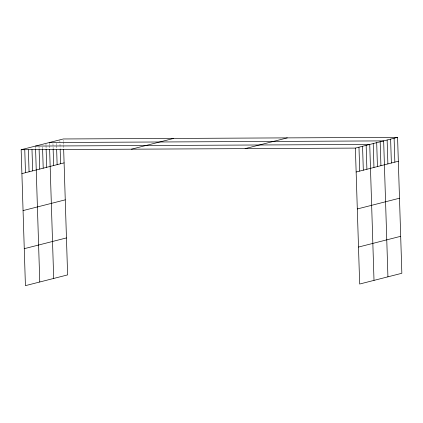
<?xml version="1.0" encoding="UTF-8"?>
<svg xmlns="http://www.w3.org/2000/svg" width="423" height="423" viewBox="0 0 423 423"><rect width="100%" height="100%" fill="white"/><g stroke="black" fill="none" stroke-linecap="round" stroke-linejoin="round"><path stroke-width="0.32" stroke-dasharray="2.12 1.59" d="M63.381 140.267L63.424 141.557M63.439 142.202L63.524 144.788M63.545 145.433L63.646 148.663M59.881 140.505L60.124 148.256M56.46 143.334L56.523 145.269M56.539 145.914L56.624 148.499M52.96 143.571L53.124 148.737M49.438 143.164L49.496 145.105M49.517 145.75L49.602 148.336M45.959 144.053L45.996 145.343M46.017 145.993L46.102 148.573M42.538 146.876L42.596 148.817M39.038 147.119L39.075 148.41M35.516 146.712L35.574 148.653"/><path stroke-width="0.63" d="M63.667 149.308L67.611 274.902L25.422 285.652L21.15 149.721L63.339 138.971L397.578 137.348L401.85 273.279L359.661 284.029L355.389 148.098L397.578 137.348M21.901 173.62L64.09 162.876M131.447 149.187L173.636 138.437M245.091 148.637L287.28 137.887M23.064 210.591L65.253 199.841M24.259 248.682L66.448 237.932M356.14 172.002L398.329 161.253M357.303 208.967L399.492 198.223M358.498 247.058L400.687 236.309M49.417 142.519L383.656 140.896L387.928 276.827M35.495 146.067L369.734 144.444L374.006 280.37M21.15 149.721L355.389 148.098M394.099 138.236L394.849 162.141M390.619 139.125L391.37 163.024M387.135 140.013L387.886 163.913M380.177 141.784L380.927 165.684M376.692 142.673L377.443 166.572M373.213 143.556L373.964 167.46M366.149 145.359L366.9 169.258M362.559 146.273L363.309 170.173M358.974 147.183L359.724 171.088M60.166 149.552L60.611 163.759M56.661 149.79L57.131 164.647M53.139 149.388L53.647 165.536M49.639 149.626L53.689 278.45M46.118 149.219L46.689 167.307M42.617 149.462L43.209 168.195M39.117 149.705L39.725 169.084M35.595 149.298L39.767 281.993M31.989 149.562L32.661 170.881M28.383 149.832L29.076 171.796M24.756 149.456L25.486 172.711"/></g></svg>
